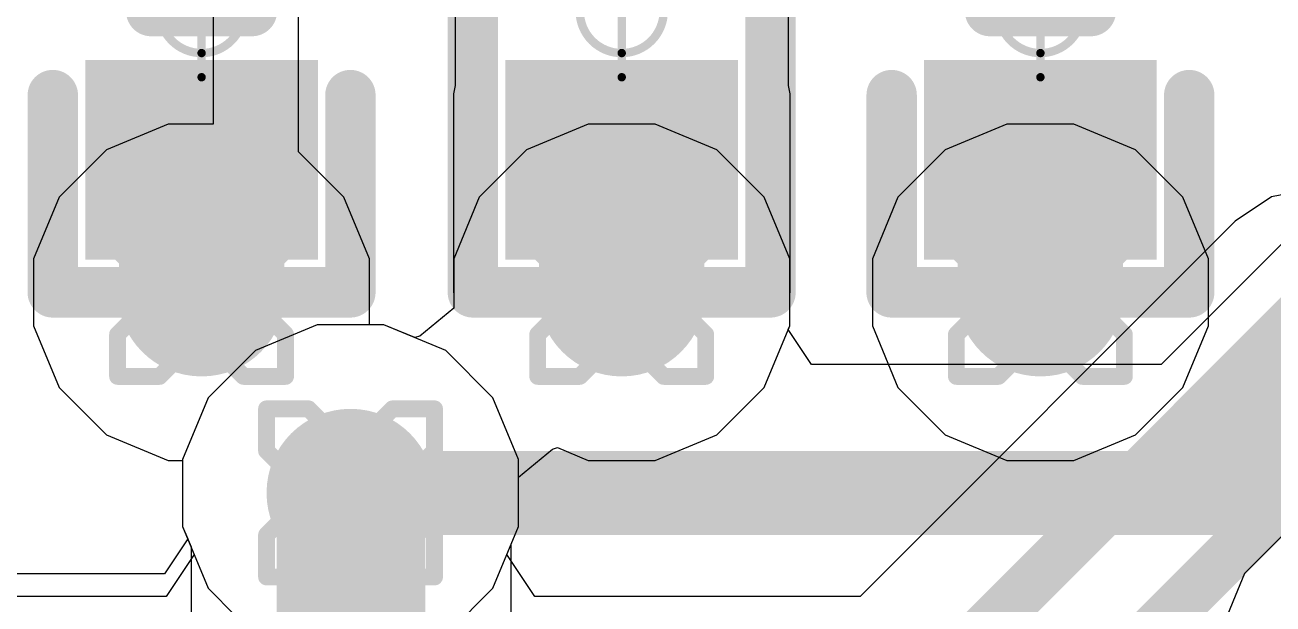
# Model space of a CAD drawing. Header units: inches. Extents: x -13 to 366, y -4 to 120.
# Drawn here: x 6.419 to 10.193, y 17.007 to 18.756 of the extents above; entities that cross this region are included whole.
import ezdxf

# ---------------------------------------------------------------- set-up
doc = ezdxf.new("R2010")
doc.units = ezdxf.units.IN
for name, color, linetype in [('Bottom Layer', 5, 'Continuous'), ('Drill Drawing', 1, 'Continuous'), ('GND', 16, 'Continuous'), ('Mechanical 15', 56, 'Continuous'), ('POWER', 76, 'Continuous'), ('Top Layer', 1, 'Continuous'), ('Top Overlay', 2, 'Continuous'), ('Top Paste', 8, 'Continuous'), ('Top Solder', 216, 'Continuous'), ('Via Holes', 16, 'Continuous')]:
    doc.layers.add(name, color=color, linetype=linetype)

# ---------------------------------------------------------------- blocks, each defined once
blk = doc.blocks.new('R_0402_L_18')
at = {"layer": 'Top Layer'}
for points in [[(-0.6001, 0.2499), (-0.2001, 0.2499), (-0.2001, -0.2501), (-0.6001, -0.2501)], [(0.2499, 0.2499), (0.6499, 0.2499), (0.6499, -0.2501), (0.2499, -0.2501)]]:
    blk.add_hatch(color=1, dxfattribs=at).paths.add_polyline_path(points)
at = {"layer": 'Top Paste'}
for points in [[(-0.6001, 0.2499), (-0.2001, 0.2499), (-0.2001, -0.2501), (-0.6001, -0.2501)], [(0.2499, 0.2499), (0.6499, 0.2499), (0.6499, -0.2501), (0.2499, -0.2501)]]:
    blk.add_hatch(color=8, dxfattribs=at).paths.add_polyline_path(points)
at = {"layer": 'Top Solder'}
for points in [[(-0.7017, 0.3515), (-0.0985, 0.3515), (-0.0985, -0.3517), (-0.7017, -0.3517)], [(0.1483, 0.3515), (0.7515, 0.3515), (0.7515, -0.3517), (0.1483, -0.3517)]]:
    blk.add_hatch(color=216, dxfattribs=at).paths.add_polyline_path(points)
at = {"layer": 'Mechanical 15'}
for points in [[(0, -0.2, 0.0254, 0.0254, 0), (0, 0.2, 0.0254, 0.0254, 0)], [(0.2, 0, 0.0254, 0.0254, 0), (-0.2, 0, 0.0254, 0.0254, 0)]]:
    blk.add_lwpolyline(points, format="xyseb", dxfattribs=at)
for points in [[(-0.0063, 0.2, 0.0127, 0.0127, 1), (0.0063, 0.2, 0.0127, 0.0127, 1)], [(0.127, 0, 0.0254, 0.0254, 1), (-0.127, 0, 0.0254, 0.0254, 1)], [(-0.2063, 0, 0.0127, 0.0127, 1), (-0.1936, 0, 0.0127, 0.0127, 1)], [(-0.1333, 0, 0.0127, 0.0127, 1), (-0.1206, 0, 0.0127, 0.0127, 1)], [(0.1206, 0, 0.0127, 0.0127, 1), (0.1333, 0, 0.0127, 0.0127, 1)], [(0.1936, 0, 0.0127, 0.0127, 1), (0.2063, 0, 0.0127, 0.0127, 1)], [(-0.0063, -0.2, 0.0127, 0.0127, 1), (0.0063, -0.2, 0.0127, 0.0127, 1)]]:
    blk.add_lwpolyline(points, format="xyseb", close=True, dxfattribs=at)
at = {"layer": 'Top Overlay'}
for points in [[(-0.8001, -0.4501, 0.1524, 0.1524, 0), (-0.8001, 0.4499, 0.1524, 0.1524, 0)], [(0.8499, 0.4499, 0.1524, 0.1524, 0), (-0.8001, 0.4499, 0.1524, 0.1524, 0)], [(0.8499, -0.4501, 0.1524, 0.1524, 0), (0.8499, 0.4499, 0.1524, 0.1524, 0)], [(0.8499, -0.4501, 0.1524, 0.1524, 0), (-0.8001, -0.4501, 0.1524, 0.1524, 0)]]:
    blk.add_lwpolyline(points, format="xyseb", dxfattribs=at)
for points in [[(-0.8382, 0.4499, 0.0762, 0.0762, 1), (-0.762, 0.4499, 0.0762, 0.0762, 1)], [(-0.8382, 0.4499, 0.0762, 0.0762, 1), (-0.762, 0.4499, 0.0762, 0.0762, 1)], [(0.8118, 0.4499, 0.0762, 0.0762, 1), (0.888, 0.4499, 0.0762, 0.0762, 1)], [(0.8118, 0.4499, 0.0762, 0.0762, 1), (0.888, 0.4499, 0.0762, 0.0762, 1)], [(-0.8382, -0.4501, 0.0762, 0.0762, 1), (-0.762, -0.4501, 0.0762, 0.0762, 1)], [(-0.8382, -0.4501, 0.0762, 0.0762, 1), (-0.762, -0.4501, 0.0762, 0.0762, 1)], [(0.8118, -0.4501, 0.0762, 0.0762, 1), (0.888, -0.4501, 0.0762, 0.0762, 1)], [(0.8118, -0.4501, 0.0762, 0.0762, 1), (0.888, -0.4501, 0.0762, 0.0762, 1)]]:
    blk.add_lwpolyline(points, format="xyseb", close=True, dxfattribs=at)
blk = doc.blocks.new('C_0402_L_19')
at = {"layer": 'Top Layer'}
for points in [[(-0.65, 0.25), (-0.25, 0.25), (-0.25, -0.25), (-0.65, -0.25)], [(0.2499, 0.2499), (0.6499, 0.2499), (0.6499, -0.2501), (0.2499, -0.2501)]]:
    blk.add_hatch(color=1, dxfattribs=at).paths.add_polyline_path(points)
at = {"layer": 'Top Paste'}
for points in [[(-0.65, 0.25), (-0.25, 0.25), (-0.25, -0.25), (-0.65, -0.25)], [(0.2499, 0.2499), (0.6499, 0.2499), (0.6499, -0.2501), (0.2499, -0.2501)]]:
    blk.add_hatch(color=8, dxfattribs=at).paths.add_polyline_path(points)
at = {"layer": 'Top Solder'}
for points in [[(-0.7516, 0.3516), (-0.1484, 0.3516), (-0.1484, -0.3516), (-0.7516, -0.3516)], [(0.1483, 0.3515), (0.7515, 0.3515), (0.7515, -0.3517), (0.1483, -0.3517)]]:
    blk.add_hatch(color=216, dxfattribs=at).paths.add_polyline_path(points)
at = {"layer": 'Mechanical 15'}
for points in [[(0, -0.2, 0.0254, 0.0254, 0), (0, 0.2, 0.0254, 0.0254, 0)], [(0.2, 0, 0.0254, 0.0254, 0), (-0.2, 0, 0.0254, 0.0254, 0)]]:
    blk.add_lwpolyline(points, format="xyseb", dxfattribs=at)
for points in [[(-0.0063, 0.2, 0.0127, 0.0127, 1), (0.0063, 0.2, 0.0127, 0.0127, 1)], [(0.127, 0, 0.0254, 0.0254, 1), (-0.127, 0, 0.0254, 0.0254, 1)], [(-0.2063, 0, 0.0127, 0.0127, 1), (-0.1936, 0, 0.0127, 0.0127, 1)], [(-0.1333, 0, 0.0127, 0.0127, 1), (-0.1206, 0, 0.0127, 0.0127, 1)], [(0.1206, 0, 0.0127, 0.0127, 1), (0.1333, 0, 0.0127, 0.0127, 1)], [(0.1936, 0, 0.0127, 0.0127, 1), (0.2063, 0, 0.0127, 0.0127, 1)], [(-0.0063, -0.2, 0.0127, 0.0127, 1), (0.0063, -0.2, 0.0127, 0.0127, 1)]]:
    blk.add_lwpolyline(points, format="xyseb", close=True, dxfattribs=at)
at = {"layer": 'Top Overlay'}
for points in [[(-0.254, 0.4499, 0.1524, 0.1524, 0), (-0.8499, 0.4499, 0.1524, 0.1524, 0)], [(-0.8499, -0.4499, 0.1524, 0.1524, 0), (-0.8499, 0.4499, 0.1524, 0.1524, 0)], [(0.8499, 0.4499, 0.1524, 0.1524, 0), (0.254, 0.4499, 0.1524, 0.1524, 0)], [(0.8499, -0.4501, 0.1524, 0.1524, 0), (0.8499, 0.4499, 0.1524, 0.1524, 0)], [(0, -0.1524, 0.1524, 0.1524, 0), (0, 0.1524, 0.1524, 0.1524, 0)], [(-0.254, -0.4499, 0.1524, 0.1524, 0), (-0.8499, -0.4499, 0.1524, 0.1524, 0)], [(-0.8498, -0.4501, 0.1524, 0.1524, 0), (-0.8499, -0.4499, 0.1524, 0.1524, 0)], [(0.8499, -0.4499, 0.1524, 0.1524, 0), (0.254, -0.4499, 0.1524, 0.1524, 0)]]:
    blk.add_lwpolyline(points, format="xyseb", dxfattribs=at)
for points in [[(-0.888, 0.4499, 0.0762, 0.0762, 1), (-0.8118, 0.4499, 0.0762, 0.0762, 1)], [(-0.888, 0.4499, 0.0762, 0.0762, 1), (-0.8118, 0.4499, 0.0762, 0.0762, 1)], [(-0.2921, 0.4499, 0.0762, 0.0762, 1), (-0.2159, 0.4499, 0.0762, 0.0762, 1)], [(0.2159, 0.4499, 0.0762, 0.0762, 1), (0.2921, 0.4499, 0.0762, 0.0762, 1)], [(0.8118, 0.4499, 0.0762, 0.0762, 1), (0.888, 0.4499, 0.0762, 0.0762, 1)], [(0.8118, 0.4499, 0.0762, 0.0762, 1), (0.888, 0.4499, 0.0762, 0.0762, 1)], [(-0.0381, 0.1524, 0.0762, 0.0762, 1), (0.0381, 0.1524, 0.0762, 0.0762, 1)], [(-0.0381, -0.1524, 0.0762, 0.0762, 1), (0.0381, -0.1524, 0.0762, 0.0762, 1)], [(-0.888, -0.4499, 0.0762, 0.0762, 1), (-0.8118, -0.4499, 0.0762, 0.0762, 1)], [(-0.888, -0.4499, 0.0762, 0.0762, 1), (-0.8118, -0.4499, 0.0762, 0.0762, 1)], [(-0.888, -0.4499, 0.0762, 0.0762, 1), (-0.8118, -0.4499, 0.0762, 0.0762, 1)], [(-0.8879, -0.4501, 0.0762, 0.0762, 1), (-0.8117, -0.4501, 0.0762, 0.0762, 1)], [(-0.2921, -0.4499, 0.0762, 0.0762, 1), (-0.2159, -0.4499, 0.0762, 0.0762, 1)], [(0.2159, -0.4499, 0.0762, 0.0762, 1), (0.2921, -0.4499, 0.0762, 0.0762, 1)], [(0.8118, -0.4499, 0.0762, 0.0762, 1), (0.888, -0.4499, 0.0762, 0.0762, 1)], [(0.8118, -0.4501, 0.0762, 0.0762, 1), (0.888, -0.4501, 0.0762, 0.0762, 1)]]:
    blk.add_lwpolyline(points, format="xyseb", close=True, dxfattribs=at)
blk = doc.blocks.new('C_0402_L_32')
at = {"layer": 'Top Layer'}
for points in [[(-0.65, 0.25), (-0.25, 0.25), (-0.25, -0.25), (-0.65, -0.25)], [(0.2499, 0.2499), (0.6499, 0.2499), (0.6499, -0.2501), (0.2499, -0.2501)]]:
    blk.add_hatch(color=1, dxfattribs=at).paths.add_polyline_path(points)
at = {"layer": 'Top Paste'}
for points in [[(-0.65, 0.25), (-0.25, 0.25), (-0.25, -0.25), (-0.65, -0.25)], [(0.2499, 0.2499), (0.6499, 0.2499), (0.6499, -0.2501), (0.2499, -0.2501)]]:
    blk.add_hatch(color=8, dxfattribs=at).paths.add_polyline_path(points)
at = {"layer": 'Top Solder'}
for points in [[(-0.7516, 0.3516), (-0.1484, 0.3516), (-0.1484, -0.3516), (-0.7516, -0.3516)], [(0.1483, 0.3515), (0.7515, 0.3515), (0.7515, -0.3517), (0.1483, -0.3517)]]:
    blk.add_hatch(color=216, dxfattribs=at).paths.add_polyline_path(points)
at = {"layer": 'Mechanical 15'}
for points in [[(0, -0.2, 0.0254, 0.0254, 0), (0, 0.2, 0.0254, 0.0254, 0)], [(0.2, 0, 0.0254, 0.0254, 0), (-0.2, 0, 0.0254, 0.0254, 0)]]:
    blk.add_lwpolyline(points, format="xyseb", dxfattribs=at)
for points in [[(-0.0063, 0.2, 0.0127, 0.0127, 1), (0.0063, 0.2, 0.0127, 0.0127, 1)], [(0.127, 0, 0.0254, 0.0254, 1), (-0.127, 0, 0.0254, 0.0254, 1)], [(-0.2063, 0, 0.0127, 0.0127, 1), (-0.1936, 0, 0.0127, 0.0127, 1)], [(-0.1333, 0, 0.0127, 0.0127, 1), (-0.1206, 0, 0.0127, 0.0127, 1)], [(0.1206, 0, 0.0127, 0.0127, 1), (0.1333, 0, 0.0127, 0.0127, 1)], [(0.1936, 0, 0.0127, 0.0127, 1), (0.2063, 0, 0.0127, 0.0127, 1)], [(-0.0063, -0.2, 0.0127, 0.0127, 1), (0.0063, -0.2, 0.0127, 0.0127, 1)]]:
    blk.add_lwpolyline(points, format="xyseb", close=True, dxfattribs=at)
at = {"layer": 'Top Overlay'}
for points in [[(-0.8499, -0.4499, 0.1524, 0.1524, 0), (-0.8499, 0.4499, 0.1524, 0.1524, 0)], [(-0.254, 0.4499, 0.1524, 0.1524, 0), (-0.8499, 0.4499, 0.1524, 0.1524, 0)], [(0.8499, 0.4499, 0.1524, 0.1524, 0), (0.254, 0.4499, 0.1524, 0.1524, 0)], [(0.8499, -0.4501, 0.1524, 0.1524, 0), (0.8499, 0.4499, 0.1524, 0.1524, 0)], [(0, -0.1524, 0.1524, 0.1524, 0), (0, 0.1524, 0.1524, 0.1524, 0)], [(-0.8498, -0.4501, 0.1524, 0.1524, 0), (-0.8499, -0.4499, 0.1524, 0.1524, 0)], [(-0.254, -0.4499, 0.1524, 0.1524, 0), (-0.8499, -0.4499, 0.1524, 0.1524, 0)], [(0.8499, -0.4499, 0.1524, 0.1524, 0), (0.254, -0.4499, 0.1524, 0.1524, 0)]]:
    blk.add_lwpolyline(points, format="xyseb", dxfattribs=at)
for points in [[(-0.888, 0.4499, 0.0762, 0.0762, 1), (-0.8118, 0.4499, 0.0762, 0.0762, 1)], [(-0.888, 0.4499, 0.0762, 0.0762, 1), (-0.8118, 0.4499, 0.0762, 0.0762, 1)], [(-0.2921, 0.4499, 0.0762, 0.0762, 1), (-0.2159, 0.4499, 0.0762, 0.0762, 1)], [(0.2159, 0.4499, 0.0762, 0.0762, 1), (0.2921, 0.4499, 0.0762, 0.0762, 1)], [(0.8118, 0.4499, 0.0762, 0.0762, 1), (0.888, 0.4499, 0.0762, 0.0762, 1)], [(0.8118, 0.4499, 0.0762, 0.0762, 1), (0.888, 0.4499, 0.0762, 0.0762, 1)], [(-0.0381, 0.1524, 0.0762, 0.0762, 1), (0.0381, 0.1524, 0.0762, 0.0762, 1)], [(-0.0381, -0.1524, 0.0762, 0.0762, 1), (0.0381, -0.1524, 0.0762, 0.0762, 1)], [(-0.888, -0.4499, 0.0762, 0.0762, 1), (-0.8118, -0.4499, 0.0762, 0.0762, 1)], [(-0.888, -0.4499, 0.0762, 0.0762, 1), (-0.8118, -0.4499, 0.0762, 0.0762, 1)], [(-0.888, -0.4499, 0.0762, 0.0762, 1), (-0.8118, -0.4499, 0.0762, 0.0762, 1)], [(-0.8879, -0.4501, 0.0762, 0.0762, 1), (-0.8117, -0.4501, 0.0762, 0.0762, 1)], [(-0.2921, -0.4499, 0.0762, 0.0762, 1), (-0.2159, -0.4499, 0.0762, 0.0762, 1)], [(0.2159, -0.4499, 0.0762, 0.0762, 1), (0.2921, -0.4499, 0.0762, 0.0762, 1)], [(0.8118, -0.4499, 0.0762, 0.0762, 1), (0.888, -0.4499, 0.0762, 0.0762, 1)], [(0.8118, -0.4501, 0.0762, 0.0762, 1), (0.888, -0.4501, 0.0762, 0.0762, 1)]]:
    blk.add_lwpolyline(points, format="xyseb", close=True, dxfattribs=at)

msp = doc.modelspace()

# ---------------------------------------------------------------- hatches: boundary and pattern name
at = {"layer": 'Bottom Layer'}
h = msp.add_hatch(color=5, dxfattribs=at)
edge = h.paths.add_edge_path()
edge.add_arc((6.9529, 17.9486), 0.254, 0, 360)
h = msp.add_hatch(color=5, dxfattribs=at)
edge = h.paths.add_edge_path()
edge.add_arc((8.2234, 17.9486), 0.254, 0, 360)
h = msp.add_hatch(color=5, dxfattribs=at)
edge = h.paths.add_edge_path()
edge.add_arc((9.4894, 17.9486), 0.254, 0, 360)
h = msp.add_hatch(color=5, dxfattribs=at)
edge = h.paths.add_edge_path()
edge.add_arc((7.4034, 17.3427), 0.254, 0, 360)
at = {"layer": 'GND'}
h = msp.add_hatch(color=16, dxfattribs=at)
edge = h.paths.add_edge_path()
edge.add_arc((6.9529, 17.9486), 0.254, 0, 360)
h = msp.add_hatch(color=16, dxfattribs=at)
edge = h.paths.add_edge_path()
edge.add_arc((8.2234, 17.9486), 0.254, 0, 360)
h = msp.add_hatch(color=16, dxfattribs=at)
edge = h.paths.add_edge_path()
edge.add_arc((9.4894, 17.9486), 0.254, 0, 360)
h = msp.add_hatch(color=16, dxfattribs=at)
edge = h.paths.add_edge_path()
edge.add_arc((7.4034, 17.3427), 0.254, 0, 360)
at = {"layer": 'POWER'}
h = msp.add_hatch(color=76, dxfattribs=at)
edge = h.paths.add_edge_path()
edge.add_arc((6.9529, 17.9486), 0.254, 0, 360)
h = msp.add_hatch(color=76, dxfattribs=at)
edge = h.paths.add_edge_path()
edge.add_arc((8.2234, 17.9486), 0.254, 0, 360)
h = msp.add_hatch(color=76, dxfattribs=at)
edge = h.paths.add_edge_path()
edge.add_arc((9.4894, 17.9486), 0.254, 0, 360)
h = msp.add_hatch(color=76, dxfattribs=at)
edge = h.paths.add_edge_path()
edge.add_arc((7.4034, 17.3427), 0.254, 0, 360)
at = {"layer": 'Top Layer'}
for points in [[(7.2029, 18.5485), (6.7029, 18.5485), (6.7029, 17.9486), (7.2029, 17.9486)], [(8.4734, 18.5485), (7.9734, 18.5485), (7.9734, 17.9486), (8.4734, 17.9486)], [(9.7394, 18.5485), (9.2394, 18.5485), (9.2394, 17.9486), (9.7394, 17.9486)], [(7.18, 16.2537), (7.63, 16.2537), (7.63, 17.3427), (7.18, 17.3427)]]:
    msp.add_hatch(color=1, dxfattribs=at).paths.add_polyline_path(points)
h = msp.add_hatch(color=1, dxfattribs=at)
edge = h.paths.add_edge_path()
edge.add_arc((6.9529, 17.9486), 0.254, 0, 360)
h = msp.add_hatch(color=1, dxfattribs=at)
edge = h.paths.add_edge_path()
edge.add_arc((8.2234, 17.9486), 0.254, 0, 360)
h = msp.add_hatch(color=1, dxfattribs=at)
edge = h.paths.add_edge_path()
edge.add_arc((9.4894, 17.9486), 0.254, 0, 360)
h = msp.add_hatch(color=1, dxfattribs=at)
edge = h.paths.add_edge_path()
edge.add_arc((7.4034, 17.3427), 0.254, 0, 360)
at = {"layer": 'Via Holes'}
h = msp.add_hatch(color=7, dxfattribs=at)
edge = h.paths.add_edge_path()
edge.add_arc((6.9529, 17.9486), 0.127, 0, 360)
h = msp.add_hatch(color=7, dxfattribs=at)
edge = h.paths.add_edge_path()
edge.add_arc((8.2234, 17.9486), 0.127, 0, 360)
h = msp.add_hatch(color=7, dxfattribs=at)
edge = h.paths.add_edge_path()
edge.add_arc((9.4894, 17.9486), 0.127, 0, 360)
h = msp.add_hatch(color=7, dxfattribs=at)
edge = h.paths.add_edge_path()
edge.add_arc((7.4034, 17.3427), 0.127, 0, 360)

# ---------------------------------------------------------------- linework, layer by layer
at = {"layer": 'Bottom Layer'}
for p, q in [((11.77, 19.6462), (9.8549, 17.7311)), ((8.1223, 18.4566), (7.9356, 18.3793)), ((8.3244, 18.4566), (8.1223, 18.4566)), ((8.5111, 18.3793), (8.3244, 18.4566)), ((7.9356, 18.3793), (7.7927, 18.2364)), ((8.654, 18.2364), (8.5111, 18.3793)), ((7.7927, 18.2364), (7.7154, 18.0497)), ((8.7314, 18.0497), (8.654, 18.2364)), ((7.7154, 18.0497), (7.7154, 17.9008)), ((8.7314, 17.8476), (8.7314, 18.0497)), ((7.7154, 17.9008), (7.6127, 17.8164)), ((7.3024, 17.8507), (7.1157, 17.7733)), ((7.5045, 17.8507), (7.3024, 17.8507)), ((7.598, 17.8119), (7.5045, 17.8507)), ((7.6127, 17.8164), (7.598, 17.8119)), ((8.7269, 17.8367), (8.7314, 17.8476)), ((8.7974, 17.7311), (8.7269, 17.8367)), ((7.1157, 17.7733), (6.9728, 17.6304)), ((9.8549, 17.7311), (8.7974, 17.7311)), ((6.9728, 17.6304), (6.8954, 17.4437)), ((6.8954, 17.4437), (6.8954, 17.2416)), ((6.8954, 17.2416), (6.911, 17.204)), ((6.911, 17.204), (6.8405, 17.0984)), ((6.8405, 17.0984), (4.7558, 17.0984))]:
    msp.add_line(p, q, dxfattribs=at)
for points in [[(10.0158, 17.3427, 0.254, 0.254, 0), (12.0447, 19.3716, 0.254, 0.254, 0)], [(7.4034, 17.3427, 0.254, 0.254, 0), (10.0158, 17.3427, 0.254, 0.254, 0)]]:
    msp.add_lwpolyline(points, format="xyseb", dxfattribs=at)
for points in [[(7.3399, 17.3427, 0.127, 0.127, 1), (7.4669, 17.3427, 0.127, 0.127, 1)], [(9.9523, 17.3427, 0.127, 0.127, 1), (10.0793, 17.3427, 0.127, 0.127, 1)], [(9.9523, 17.3427, 0.127, 0.127, 1), (10.0793, 17.3427, 0.127, 0.127, 1)]]:
    msp.add_lwpolyline(points, format="xyseb", close=True, dxfattribs=at)
at = {"layer": 'Drill Drawing'}
for points in [[(6.6989, 18.0756, 0.0508, 0.0508, 0), (6.6989, 18.2026, 0.0508, 0.0508, 0)], [(6.6989, 18.2026, 0.0508, 0.0508, 0), (6.8259, 18.2026, 0.0508, 0.0508, 0)], [(6.8259, 18.2026, 0.0508, 0.0508, 0), (6.9529, 18.0756, 0.0508, 0.0508, 0)], [(6.9529, 18.0756, 0.0508, 0.0508, 0), (7.0799, 18.2026, 0.0508, 0.0508, 0)], [(7.0799, 18.2026, 0.0508, 0.0508, 0), (7.2069, 18.2026, 0.0508, 0.0508, 0)], [(7.2069, 18.0756, 0.0508, 0.0508, 0), (7.2069, 18.2026, 0.0508, 0.0508, 0)], [(7.9694, 18.0756, 0.0508, 0.0508, 0), (7.9694, 18.2026, 0.0508, 0.0508, 0)], [(7.9694, 18.2026, 0.0508, 0.0508, 0), (8.0964, 18.2026, 0.0508, 0.0508, 0)], [(8.0964, 18.2026, 0.0508, 0.0508, 0), (8.2234, 18.0756, 0.0508, 0.0508, 0)], [(8.2234, 18.0756, 0.0508, 0.0508, 0), (8.3504, 18.2026, 0.0508, 0.0508, 0)], [(8.3504, 18.2026, 0.0508, 0.0508, 0), (8.4774, 18.2026, 0.0508, 0.0508, 0)], [(8.4774, 18.0756, 0.0508, 0.0508, 0), (8.4774, 18.2026, 0.0508, 0.0508, 0)], [(9.2354, 18.0756, 0.0508, 0.0508, 0), (9.2354, 18.2026, 0.0508, 0.0508, 0)], [(9.2354, 18.2026, 0.0508, 0.0508, 0), (9.3624, 18.2026, 0.0508, 0.0508, 0)], [(9.3624, 18.2026, 0.0508, 0.0508, 0), (9.4894, 18.0756, 0.0508, 0.0508, 0)], [(9.4894, 18.0756, 0.0508, 0.0508, 0), (9.6164, 18.2026, 0.0508, 0.0508, 0)], [(9.6164, 18.2026, 0.0508, 0.0508, 0), (9.7434, 18.2026, 0.0508, 0.0508, 0)], [(9.7434, 18.0756, 0.0508, 0.0508, 0), (9.7434, 18.2026, 0.0508, 0.0508, 0)], [(6.6989, 18.0756, 0.0508, 0.0508, 0), (6.8259, 17.9486, 0.0508, 0.0508, 0)], [(7.0799, 17.9486, 0.0508, 0.0508, 0), (7.2069, 18.0756, 0.0508, 0.0508, 0)], [(7.9694, 18.0756, 0.0508, 0.0508, 0), (8.0964, 17.9486, 0.0508, 0.0508, 0)], [(8.3504, 17.9486, 0.0508, 0.0508, 0), (8.4774, 18.0756, 0.0508, 0.0508, 0)], [(9.2354, 18.0756, 0.0508, 0.0508, 0), (9.3624, 17.9486, 0.0508, 0.0508, 0)], [(9.6164, 17.9486, 0.0508, 0.0508, 0), (9.7434, 18.0756, 0.0508, 0.0508, 0)], [(6.6989, 17.8216, 0.0508, 0.0508, 0), (6.8259, 17.9486, 0.0508, 0.0508, 0)], [(7.0799, 17.9486, 0.0508, 0.0508, 0), (7.2069, 17.8216, 0.0508, 0.0508, 0)], [(7.9694, 17.8216, 0.0508, 0.0508, 0), (8.0964, 17.9486, 0.0508, 0.0508, 0)], [(8.3504, 17.9486, 0.0508, 0.0508, 0), (8.4774, 17.8216, 0.0508, 0.0508, 0)], [(9.2354, 17.8216, 0.0508, 0.0508, 0), (9.3624, 17.9486, 0.0508, 0.0508, 0)], [(9.6164, 17.9486, 0.0508, 0.0508, 0), (9.7434, 17.8216, 0.0508, 0.0508, 0)], [(6.6989, 17.6946, 0.0508, 0.0508, 0), (6.6989, 17.8216, 0.0508, 0.0508, 0)], [(6.8259, 17.6946, 0.0508, 0.0508, 0), (6.9529, 17.8216, 0.0508, 0.0508, 0)], [(6.9529, 17.8216, 0.0508, 0.0508, 0), (7.0799, 17.6946, 0.0508, 0.0508, 0)], [(7.2069, 17.6946, 0.0508, 0.0508, 0), (7.2069, 17.8216, 0.0508, 0.0508, 0)], [(7.9694, 17.6946, 0.0508, 0.0508, 0), (7.9694, 17.8216, 0.0508, 0.0508, 0)], [(8.0964, 17.6946, 0.0508, 0.0508, 0), (8.2234, 17.8216, 0.0508, 0.0508, 0)], [(8.2234, 17.8216, 0.0508, 0.0508, 0), (8.3504, 17.6946, 0.0508, 0.0508, 0)], [(8.4774, 17.6946, 0.0508, 0.0508, 0), (8.4774, 17.8216, 0.0508, 0.0508, 0)], [(9.2354, 17.6946, 0.0508, 0.0508, 0), (9.2354, 17.8216, 0.0508, 0.0508, 0)], [(9.3624, 17.6946, 0.0508, 0.0508, 0), (9.4894, 17.8216, 0.0508, 0.0508, 0)], [(9.4894, 17.8216, 0.0508, 0.0508, 0), (9.6164, 17.6946, 0.0508, 0.0508, 0)], [(9.7434, 17.6946, 0.0508, 0.0508, 0), (9.7434, 17.8216, 0.0508, 0.0508, 0)], [(6.6989, 17.6946, 0.0508, 0.0508, 0), (6.8259, 17.6946, 0.0508, 0.0508, 0)], [(7.0799, 17.6946, 0.0508, 0.0508, 0), (7.2069, 17.6946, 0.0508, 0.0508, 0)], [(7.9694, 17.6946, 0.0508, 0.0508, 0), (8.0964, 17.6946, 0.0508, 0.0508, 0)], [(8.3504, 17.6946, 0.0508, 0.0508, 0), (8.4774, 17.6946, 0.0508, 0.0508, 0)], [(9.2354, 17.6946, 0.0508, 0.0508, 0), (9.3624, 17.6946, 0.0508, 0.0508, 0)], [(9.6164, 17.6946, 0.0508, 0.0508, 0), (9.7434, 17.6946, 0.0508, 0.0508, 0)], [(7.1494, 17.4697, 0.0508, 0.0508, 0), (7.1494, 17.5967, 0.0508, 0.0508, 0)], [(7.1494, 17.5967, 0.0508, 0.0508, 0), (7.2764, 17.5967, 0.0508, 0.0508, 0)], [(7.2764, 17.5967, 0.0508, 0.0508, 0), (7.4034, 17.4697, 0.0508, 0.0508, 0)], [(7.4034, 17.4697, 0.0508, 0.0508, 0), (7.5304, 17.5967, 0.0508, 0.0508, 0)], [(7.5304, 17.5967, 0.0508, 0.0508, 0), (7.6574, 17.5967, 0.0508, 0.0508, 0)], [(7.6574, 17.4697, 0.0508, 0.0508, 0), (7.6574, 17.5967, 0.0508, 0.0508, 0)], [(7.1494, 17.4697, 0.0508, 0.0508, 0), (7.2764, 17.3427, 0.0508, 0.0508, 0)], [(7.5304, 17.3427, 0.0508, 0.0508, 0), (7.6574, 17.4697, 0.0508, 0.0508, 0)], [(7.1494, 17.2157, 0.0508, 0.0508, 0), (7.2764, 17.3427, 0.0508, 0.0508, 0)], [(7.5304, 17.3427, 0.0508, 0.0508, 0), (7.6574, 17.2157, 0.0508, 0.0508, 0)], [(7.1494, 17.0887, 0.0508, 0.0508, 0), (7.1494, 17.2157, 0.0508, 0.0508, 0)], [(7.2764, 17.0887, 0.0508, 0.0508, 0), (7.4034, 17.2157, 0.0508, 0.0508, 0)], [(7.4034, 17.2157, 0.0508, 0.0508, 0), (7.5304, 17.0887, 0.0508, 0.0508, 0)], [(7.6574, 17.0887, 0.0508, 0.0508, 0), (7.6574, 17.2157, 0.0508, 0.0508, 0)], [(7.1494, 17.0887, 0.0508, 0.0508, 0), (7.2764, 17.0887, 0.0508, 0.0508, 0)], [(7.5304, 17.0887, 0.0508, 0.0508, 0), (7.6574, 17.0887, 0.0508, 0.0508, 0)]]:
    msp.add_lwpolyline(points, format="xyseb", dxfattribs=at)
for points in [[(6.6862, 18.2026, 0.0254, 0.0254, 1), (6.7116, 18.2026, 0.0254, 0.0254, 1)], [(6.6862, 18.2026, 0.0254, 0.0254, 1), (6.7116, 18.2026, 0.0254, 0.0254, 1)], [(6.8132, 18.2026, 0.0254, 0.0254, 1), (6.8386, 18.2026, 0.0254, 0.0254, 1)], [(6.8132, 18.2026, 0.0254, 0.0254, 1), (6.8386, 18.2026, 0.0254, 0.0254, 1)], [(7.0672, 18.2026, 0.0254, 0.0254, 1), (7.0926, 18.2026, 0.0254, 0.0254, 1)], [(7.0672, 18.2026, 0.0254, 0.0254, 1), (7.0926, 18.2026, 0.0254, 0.0254, 1)], [(7.1942, 18.2026, 0.0254, 0.0254, 1), (7.2196, 18.2026, 0.0254, 0.0254, 1)], [(7.1942, 18.2026, 0.0254, 0.0254, 1), (7.2196, 18.2026, 0.0254, 0.0254, 1)], [(7.9567, 18.2026, 0.0254, 0.0254, 1), (7.9821, 18.2026, 0.0254, 0.0254, 1)], [(7.9567, 18.2026, 0.0254, 0.0254, 1), (7.9821, 18.2026, 0.0254, 0.0254, 1)], [(8.0837, 18.2026, 0.0254, 0.0254, 1), (8.1091, 18.2026, 0.0254, 0.0254, 1)], [(8.0837, 18.2026, 0.0254, 0.0254, 1), (8.1091, 18.2026, 0.0254, 0.0254, 1)], [(8.3377, 18.2026, 0.0254, 0.0254, 1), (8.3631, 18.2026, 0.0254, 0.0254, 1)], [(8.3377, 18.2026, 0.0254, 0.0254, 1), (8.3631, 18.2026, 0.0254, 0.0254, 1)], [(8.4647, 18.2026, 0.0254, 0.0254, 1), (8.4901, 18.2026, 0.0254, 0.0254, 1)], [(8.4647, 18.2026, 0.0254, 0.0254, 1), (8.4901, 18.2026, 0.0254, 0.0254, 1)], [(9.2227, 18.2026, 0.0254, 0.0254, 1), (9.2481, 18.2026, 0.0254, 0.0254, 1)], [(9.2227, 18.2026, 0.0254, 0.0254, 1), (9.2481, 18.2026, 0.0254, 0.0254, 1)], [(9.3497, 18.2026, 0.0254, 0.0254, 1), (9.3751, 18.2026, 0.0254, 0.0254, 1)], [(9.3497, 18.2026, 0.0254, 0.0254, 1), (9.3751, 18.2026, 0.0254, 0.0254, 1)], [(9.6037, 18.2026, 0.0254, 0.0254, 1), (9.6291, 18.2026, 0.0254, 0.0254, 1)], [(9.6037, 18.2026, 0.0254, 0.0254, 1), (9.6291, 18.2026, 0.0254, 0.0254, 1)], [(9.7307, 18.2026, 0.0254, 0.0254, 1), (9.7561, 18.2026, 0.0254, 0.0254, 1)], [(9.7307, 18.2026, 0.0254, 0.0254, 1), (9.7561, 18.2026, 0.0254, 0.0254, 1)], [(6.6862, 18.0756, 0.0254, 0.0254, 1), (6.7116, 18.0756, 0.0254, 0.0254, 1)], [(6.6862, 18.0756, 0.0254, 0.0254, 1), (6.7116, 18.0756, 0.0254, 0.0254, 1)], [(6.9402, 18.0756, 0.0254, 0.0254, 1), (6.9656, 18.0756, 0.0254, 0.0254, 1)], [(6.9402, 18.0756, 0.0254, 0.0254, 1), (6.9656, 18.0756, 0.0254, 0.0254, 1)], [(7.1942, 18.0756, 0.0254, 0.0254, 1), (7.2196, 18.0756, 0.0254, 0.0254, 1)], [(7.1942, 18.0756, 0.0254, 0.0254, 1), (7.2196, 18.0756, 0.0254, 0.0254, 1)], [(7.9567, 18.0756, 0.0254, 0.0254, 1), (7.9821, 18.0756, 0.0254, 0.0254, 1)], [(7.9567, 18.0756, 0.0254, 0.0254, 1), (7.9821, 18.0756, 0.0254, 0.0254, 1)], [(8.2107, 18.0756, 0.0254, 0.0254, 1), (8.2361, 18.0756, 0.0254, 0.0254, 1)], [(8.2107, 18.0756, 0.0254, 0.0254, 1), (8.2361, 18.0756, 0.0254, 0.0254, 1)], [(8.4647, 18.0756, 0.0254, 0.0254, 1), (8.4901, 18.0756, 0.0254, 0.0254, 1)], [(8.4647, 18.0756, 0.0254, 0.0254, 1), (8.4901, 18.0756, 0.0254, 0.0254, 1)], [(9.2227, 18.0756, 0.0254, 0.0254, 1), (9.2481, 18.0756, 0.0254, 0.0254, 1)], [(9.2227, 18.0756, 0.0254, 0.0254, 1), (9.2481, 18.0756, 0.0254, 0.0254, 1)], [(9.4767, 18.0756, 0.0254, 0.0254, 1), (9.5021, 18.0756, 0.0254, 0.0254, 1)], [(9.4767, 18.0756, 0.0254, 0.0254, 1), (9.5021, 18.0756, 0.0254, 0.0254, 1)], [(9.7307, 18.0756, 0.0254, 0.0254, 1), (9.7561, 18.0756, 0.0254, 0.0254, 1)], [(9.7307, 18.0756, 0.0254, 0.0254, 1), (9.7561, 18.0756, 0.0254, 0.0254, 1)], [(6.8132, 17.9486, 0.0254, 0.0254, 1), (6.8386, 17.9486, 0.0254, 0.0254, 1)], [(6.8132, 17.9486, 0.0254, 0.0254, 1), (6.8386, 17.9486, 0.0254, 0.0254, 1)], [(7.0672, 17.9486, 0.0254, 0.0254, 1), (7.0926, 17.9486, 0.0254, 0.0254, 1)], [(7.0672, 17.9486, 0.0254, 0.0254, 1), (7.0926, 17.9486, 0.0254, 0.0254, 1)], [(8.0837, 17.9486, 0.0254, 0.0254, 1), (8.1091, 17.9486, 0.0254, 0.0254, 1)], [(8.0837, 17.9486, 0.0254, 0.0254, 1), (8.1091, 17.9486, 0.0254, 0.0254, 1)], [(8.3377, 17.9486, 0.0254, 0.0254, 1), (8.3631, 17.9486, 0.0254, 0.0254, 1)], [(8.3377, 17.9486, 0.0254, 0.0254, 1), (8.3631, 17.9486, 0.0254, 0.0254, 1)], [(9.3497, 17.9486, 0.0254, 0.0254, 1), (9.3751, 17.9486, 0.0254, 0.0254, 1)], [(9.3497, 17.9486, 0.0254, 0.0254, 1), (9.3751, 17.9486, 0.0254, 0.0254, 1)], [(9.6037, 17.9486, 0.0254, 0.0254, 1), (9.6291, 17.9486, 0.0254, 0.0254, 1)], [(9.6037, 17.9486, 0.0254, 0.0254, 1), (9.6291, 17.9486, 0.0254, 0.0254, 1)], [(6.6862, 17.8216, 0.0254, 0.0254, 1), (6.7116, 17.8216, 0.0254, 0.0254, 1)], [(6.6862, 17.8216, 0.0254, 0.0254, 1), (6.7116, 17.8216, 0.0254, 0.0254, 1)], [(6.9402, 17.8216, 0.0254, 0.0254, 1), (6.9656, 17.8216, 0.0254, 0.0254, 1)], [(6.9402, 17.8216, 0.0254, 0.0254, 1), (6.9656, 17.8216, 0.0254, 0.0254, 1)], [(7.1942, 17.8216, 0.0254, 0.0254, 1), (7.2196, 17.8216, 0.0254, 0.0254, 1)], [(7.1942, 17.8216, 0.0254, 0.0254, 1), (7.2196, 17.8216, 0.0254, 0.0254, 1)], [(7.9567, 17.8216, 0.0254, 0.0254, 1), (7.9821, 17.8216, 0.0254, 0.0254, 1)], [(7.9567, 17.8216, 0.0254, 0.0254, 1), (7.9821, 17.8216, 0.0254, 0.0254, 1)], [(8.2107, 17.8216, 0.0254, 0.0254, 1), (8.2361, 17.8216, 0.0254, 0.0254, 1)], [(8.2107, 17.8216, 0.0254, 0.0254, 1), (8.2361, 17.8216, 0.0254, 0.0254, 1)], [(8.4647, 17.8216, 0.0254, 0.0254, 1), (8.4901, 17.8216, 0.0254, 0.0254, 1)], [(8.4647, 17.8216, 0.0254, 0.0254, 1), (8.4901, 17.8216, 0.0254, 0.0254, 1)], [(9.2227, 17.8216, 0.0254, 0.0254, 1), (9.2481, 17.8216, 0.0254, 0.0254, 1)], [(9.2227, 17.8216, 0.0254, 0.0254, 1), (9.2481, 17.8216, 0.0254, 0.0254, 1)], [(9.4767, 17.8216, 0.0254, 0.0254, 1), (9.5021, 17.8216, 0.0254, 0.0254, 1)], [(9.4767, 17.8216, 0.0254, 0.0254, 1), (9.5021, 17.8216, 0.0254, 0.0254, 1)], [(9.7307, 17.8216, 0.0254, 0.0254, 1), (9.7561, 17.8216, 0.0254, 0.0254, 1)], [(9.7307, 17.8216, 0.0254, 0.0254, 1), (9.7561, 17.8216, 0.0254, 0.0254, 1)], [(6.6862, 17.6946, 0.0254, 0.0254, 1), (6.7116, 17.6946, 0.0254, 0.0254, 1)], [(6.6862, 17.6946, 0.0254, 0.0254, 1), (6.7116, 17.6946, 0.0254, 0.0254, 1)], [(6.8132, 17.6946, 0.0254, 0.0254, 1), (6.8386, 17.6946, 0.0254, 0.0254, 1)], [(6.8132, 17.6946, 0.0254, 0.0254, 1), (6.8386, 17.6946, 0.0254, 0.0254, 1)], [(7.0672, 17.6946, 0.0254, 0.0254, 1), (7.0926, 17.6946, 0.0254, 0.0254, 1)], [(7.0672, 17.6946, 0.0254, 0.0254, 1), (7.0926, 17.6946, 0.0254, 0.0254, 1)], [(7.1942, 17.6946, 0.0254, 0.0254, 1), (7.2196, 17.6946, 0.0254, 0.0254, 1)], [(7.1942, 17.6946, 0.0254, 0.0254, 1), (7.2196, 17.6946, 0.0254, 0.0254, 1)], [(7.9567, 17.6946, 0.0254, 0.0254, 1), (7.9821, 17.6946, 0.0254, 0.0254, 1)], [(7.9567, 17.6946, 0.0254, 0.0254, 1), (7.9821, 17.6946, 0.0254, 0.0254, 1)], [(8.0837, 17.6946, 0.0254, 0.0254, 1), (8.1091, 17.6946, 0.0254, 0.0254, 1)], [(8.0837, 17.6946, 0.0254, 0.0254, 1), (8.1091, 17.6946, 0.0254, 0.0254, 1)], [(8.3377, 17.6946, 0.0254, 0.0254, 1), (8.3631, 17.6946, 0.0254, 0.0254, 1)], [(8.3377, 17.6946, 0.0254, 0.0254, 1), (8.3631, 17.6946, 0.0254, 0.0254, 1)], [(8.4647, 17.6946, 0.0254, 0.0254, 1), (8.4901, 17.6946, 0.0254, 0.0254, 1)], [(8.4647, 17.6946, 0.0254, 0.0254, 1), (8.4901, 17.6946, 0.0254, 0.0254, 1)], [(9.2227, 17.6946, 0.0254, 0.0254, 1), (9.2481, 17.6946, 0.0254, 0.0254, 1)], [(9.2227, 17.6946, 0.0254, 0.0254, 1), (9.2481, 17.6946, 0.0254, 0.0254, 1)], [(9.3497, 17.6946, 0.0254, 0.0254, 1), (9.3751, 17.6946, 0.0254, 0.0254, 1)], [(9.3497, 17.6946, 0.0254, 0.0254, 1), (9.3751, 17.6946, 0.0254, 0.0254, 1)], [(9.6037, 17.6946, 0.0254, 0.0254, 1), (9.6291, 17.6946, 0.0254, 0.0254, 1)], [(9.6037, 17.6946, 0.0254, 0.0254, 1), (9.6291, 17.6946, 0.0254, 0.0254, 1)], [(9.7307, 17.6946, 0.0254, 0.0254, 1), (9.7561, 17.6946, 0.0254, 0.0254, 1)], [(9.7307, 17.6946, 0.0254, 0.0254, 1), (9.7561, 17.6946, 0.0254, 0.0254, 1)], [(7.1367, 17.5967, 0.0254, 0.0254, 1), (7.1621, 17.5967, 0.0254, 0.0254, 1)], [(7.1367, 17.5967, 0.0254, 0.0254, 1), (7.1621, 17.5967, 0.0254, 0.0254, 1)], [(7.2637, 17.5967, 0.0254, 0.0254, 1), (7.2891, 17.5967, 0.0254, 0.0254, 1)], [(7.2637, 17.5967, 0.0254, 0.0254, 1), (7.2891, 17.5967, 0.0254, 0.0254, 1)], [(7.5177, 17.5967, 0.0254, 0.0254, 1), (7.5431, 17.5967, 0.0254, 0.0254, 1)], [(7.5177, 17.5967, 0.0254, 0.0254, 1), (7.5431, 17.5967, 0.0254, 0.0254, 1)], [(7.6447, 17.5967, 0.0254, 0.0254, 1), (7.6701, 17.5967, 0.0254, 0.0254, 1)], [(7.6447, 17.5967, 0.0254, 0.0254, 1), (7.6701, 17.5967, 0.0254, 0.0254, 1)], [(7.1367, 17.4697, 0.0254, 0.0254, 1), (7.1621, 17.4697, 0.0254, 0.0254, 1)], [(7.1367, 17.4697, 0.0254, 0.0254, 1), (7.1621, 17.4697, 0.0254, 0.0254, 1)], [(7.3907, 17.4697, 0.0254, 0.0254, 1), (7.4161, 17.4697, 0.0254, 0.0254, 1)], [(7.3907, 17.4697, 0.0254, 0.0254, 1), (7.4161, 17.4697, 0.0254, 0.0254, 1)], [(7.6447, 17.4697, 0.0254, 0.0254, 1), (7.6701, 17.4697, 0.0254, 0.0254, 1)], [(7.6447, 17.4697, 0.0254, 0.0254, 1), (7.6701, 17.4697, 0.0254, 0.0254, 1)], [(7.2637, 17.3427, 0.0254, 0.0254, 1), (7.2891, 17.3427, 0.0254, 0.0254, 1)], [(7.2637, 17.3427, 0.0254, 0.0254, 1), (7.2891, 17.3427, 0.0254, 0.0254, 1)], [(7.5177, 17.3427, 0.0254, 0.0254, 1), (7.5431, 17.3427, 0.0254, 0.0254, 1)], [(7.5177, 17.3427, 0.0254, 0.0254, 1), (7.5431, 17.3427, 0.0254, 0.0254, 1)], [(7.1367, 17.2157, 0.0254, 0.0254, 1), (7.1621, 17.2157, 0.0254, 0.0254, 1)], [(7.1367, 17.2157, 0.0254, 0.0254, 1), (7.1621, 17.2157, 0.0254, 0.0254, 1)], [(7.3907, 17.2157, 0.0254, 0.0254, 1), (7.4161, 17.2157, 0.0254, 0.0254, 1)], [(7.3907, 17.2157, 0.0254, 0.0254, 1), (7.4161, 17.2157, 0.0254, 0.0254, 1)], [(7.6447, 17.2157, 0.0254, 0.0254, 1), (7.6701, 17.2157, 0.0254, 0.0254, 1)], [(7.6447, 17.2157, 0.0254, 0.0254, 1), (7.6701, 17.2157, 0.0254, 0.0254, 1)], [(7.1367, 17.0887, 0.0254, 0.0254, 1), (7.1621, 17.0887, 0.0254, 0.0254, 1)], [(7.1367, 17.0887, 0.0254, 0.0254, 1), (7.1621, 17.0887, 0.0254, 0.0254, 1)], [(7.2637, 17.0887, 0.0254, 0.0254, 1), (7.2891, 17.0887, 0.0254, 0.0254, 1)], [(7.2637, 17.0887, 0.0254, 0.0254, 1), (7.2891, 17.0887, 0.0254, 0.0254, 1)], [(7.5177, 17.0887, 0.0254, 0.0254, 1), (7.5431, 17.0887, 0.0254, 0.0254, 1)], [(7.5177, 17.0887, 0.0254, 0.0254, 1), (7.5431, 17.0887, 0.0254, 0.0254, 1)], [(7.6447, 17.0887, 0.0254, 0.0254, 1), (7.6701, 17.0887, 0.0254, 0.0254, 1)], [(7.6447, 17.0887, 0.0254, 0.0254, 1), (7.6701, 17.0887, 0.0254, 0.0254, 1)]]:
    msp.add_lwpolyline(points, format="xyseb", close=True, dxfattribs=at)
at = {"layer": 'GND'}
for p, q in [((8.1223, 18.4566), (7.9356, 18.3793)), ((8.3244, 18.4566), (8.1223, 18.4566)), ((8.5111, 18.3793), (8.3244, 18.4566)), ((7.9356, 18.3793), (7.7927, 18.2364)), ((8.654, 18.2364), (8.5111, 18.3793)), ((7.7927, 18.2364), (7.7154, 18.0497)), ((8.7314, 18.0497), (8.654, 18.2364)), ((10.1878, 18.2369), (10.0786, 18.1639)), ((10.3167, 18.2626), (10.1878, 18.2369)), ((10.0786, 18.1639), (8.9442, 17.0295)), ((7.7154, 18.0497), (7.7154, 17.9008)), ((8.7314, 17.8476), (8.7314, 18.0497)), ((7.7154, 17.9008), (7.6127, 17.8164)), ((7.3024, 17.8507), (7.1157, 17.7733)), ((7.5045, 17.8507), (7.3024, 17.8507)), ((7.598, 17.8119), (7.5045, 17.8507)), ((7.6127, 17.8164), (7.598, 17.8119)), ((8.654, 17.6609), (8.7314, 17.8476)), ((7.1157, 17.7733), (6.9728, 17.6304)), ((6.9728, 17.6304), (6.8954, 17.4437)), ((8.5111, 17.518), (8.654, 17.6609)), ((8.3244, 17.4406), (8.5111, 17.518)), ((7.9114, 17.3905), (8.0141, 17.4749)), ((8.0141, 17.4749), (8.0288, 17.4794)), ((8.0288, 17.4794), (8.1223, 17.4406)), ((6.8954, 17.4437), (6.8954, 17.2416)), ((8.1223, 17.4406), (8.3244, 17.4406)), ((7.9114, 17.2416), (7.9114, 17.3905)), ((6.8954, 17.2416), (6.9307, 17.1565)), ((7.8762, 17.1565), (7.9114, 17.2416)), ((6.9307, 17.1565), (6.8458, 17.0295)), ((7.961, 17.0295), (7.8762, 17.1565)), ((6.8458, 17.0295), (0.3099, 17.0295)), ((8.9442, 17.0295), (7.961, 17.0295))]:
    msp.add_line(p, q, dxfattribs=at)
for points in [[(9.0836, 16.6928, 0.1524, 0.1524, 0), (10.3167, 17.9259, 0.1524, 0.1524, 0)], [(9.2414, 16.3372, 0.1524, 0.1524, 0), (10.4656, 17.5615, 0.1524, 0.1524, 0)]]:
    msp.add_lwpolyline(points, format="xyseb", dxfattribs=at)
at = {"layer": 'POWER'}
for p, q in [((7.2465, 18.3735), (7.2465, 22.5983)), ((6.9875, 22.4536), (6.9875, 18.4566)), ((6.8519, 18.4566), (6.6652, 18.3793)), ((6.9875, 18.4566), (6.8519, 18.4566)), ((9.3883, 18.4566), (9.2016, 18.3793)), ((9.5904, 18.4566), (9.3883, 18.4566)), ((9.7771, 18.3793), (9.5904, 18.4566)), ((6.6652, 18.3793), (6.5223, 18.2364)), ((9.2016, 18.3793), (9.0587, 18.2364)), ((9.92, 18.2364), (9.7771, 18.3793)), ((7.3836, 18.2364), (7.2465, 18.3735)), ((6.5223, 18.2364), (6.4449, 18.0497)), ((7.4609, 18.0497), (7.3836, 18.2364)), ((9.0587, 18.2364), (8.9814, 18.0497)), ((9.9974, 18.0497), (9.92, 18.2364)), ((6.4449, 18.0497), (6.4449, 17.8476)), ((7.4609, 17.8507), (7.4609, 18.0497)), ((8.9814, 18.0497), (8.9814, 17.8476)), ((9.9974, 17.8476), (9.9974, 18.0497)), ((7.5045, 17.8507), (7.4609, 17.8507)), ((7.6912, 17.7733), (7.5045, 17.8507)), ((6.4449, 17.8476), (6.5223, 17.6609)), ((8.9814, 17.8476), (9.0587, 17.6609)), ((9.92, 17.6609), (9.9974, 17.8476)), ((7.8341, 17.6304), (7.6912, 17.7733)), ((6.5223, 17.6609), (6.6652, 17.518)), ((7.9114, 17.4437), (7.8341, 17.6304)), ((9.0587, 17.6609), (9.2016, 17.518)), ((9.7771, 17.518), (9.92, 17.6609)), ((6.6652, 17.518), (6.8519, 17.4406)), ((9.2016, 17.518), (9.3883, 17.4406)), ((9.5904, 17.4406), (9.7771, 17.518)), ((6.8519, 17.4406), (6.8954, 17.4406)), ((6.8954, 17.4406), (6.8954, 17.2416)), ((7.9114, 17.2416), (7.9114, 17.4437)), ((9.3883, 17.4406), (9.5904, 17.4406)), ((6.8954, 17.2416), (6.9728, 17.0549)), ((7.8341, 17.0549), (7.9114, 17.2416)), ((10.2496, 17.2422), (10.1067, 17.0993)), ((10.1067, 17.0993), (10.0293, 16.9125)), ((6.9728, 17.0549), (7.0569, 16.9708)), ((7.6912, 16.912), (7.8341, 17.0549))]:
    msp.add_line(p, q, dxfattribs=at)
at = {"layer": 'Top Layer'}
for p, q in [((7.7194, 19.1735), (7.7194, 18.5736)), ((8.7274, 18.5736), (8.7274, 19.1735)), ((7.7194, 18.5736), (7.7144, 18.5485)), ((8.7323, 18.5485), (8.7274, 18.5736)), ((7.7144, 18.5485), (7.7144, 17.9486)), ((8.7323, 17.9486), (8.7323, 18.5485)), ((7.7144, 17.9486), (7.7154, 17.9437)), ((7.7154, 17.9437), (7.7154, 17.9008)), ((8.7314, 17.9437), (8.7323, 17.9486)), ((8.7314, 17.8476), (8.7314, 17.9437)), ((7.7154, 17.9008), (7.6127, 17.8164)), ((7.3024, 17.8507), (7.1157, 17.7733)), ((7.5045, 17.8507), (7.3024, 17.8507)), ((7.598, 17.8119), (7.5045, 17.8507)), ((7.6127, 17.8164), (7.598, 17.8119)), ((8.654, 17.6609), (8.7314, 17.8476)), ((7.1157, 17.7733), (6.9728, 17.6304)), ((6.9728, 17.6304), (6.8954, 17.4437)), ((8.5111, 17.518), (8.654, 17.6609)), ((8.3244, 17.4406), (8.5111, 17.518)), ((7.9114, 17.3905), (8.0141, 17.4749)), ((8.0141, 17.4749), (8.0288, 17.4794)), ((8.0288, 17.4794), (8.1223, 17.4406)), ((6.8954, 17.4437), (6.8954, 17.2416)), ((8.1223, 17.4406), (8.3244, 17.4406)), ((7.9114, 17.2416), (7.9114, 17.3905)), ((6.8954, 17.2416), (6.9211, 17.1798)), ((7.889, 17.1875), (7.9114, 17.2416)), ((10.2496, 17.2422), (10.1067, 17.0993)), ((6.9211, 17.1798), (6.9211, 16.2537)), ((7.889, 16.2537), (7.889, 17.1875)), ((10.1067, 17.0993), (10.0293, 16.9125))]:
    msp.add_line(p, q, dxfattribs=at)

# ---------------------------------------------------------------- block references
at = {"rotation": 270}
for name, p in [('C_0402_L_19', (6.953, 18.7985)), ('C_0402_L_32', (9.4895, 18.7985)), ('R_0402_L_18', (8.2234, 18.7985))]:
    msp.add_blockref(name, p, dxfattribs=at)

doc.saveas('drawing.dxf')
